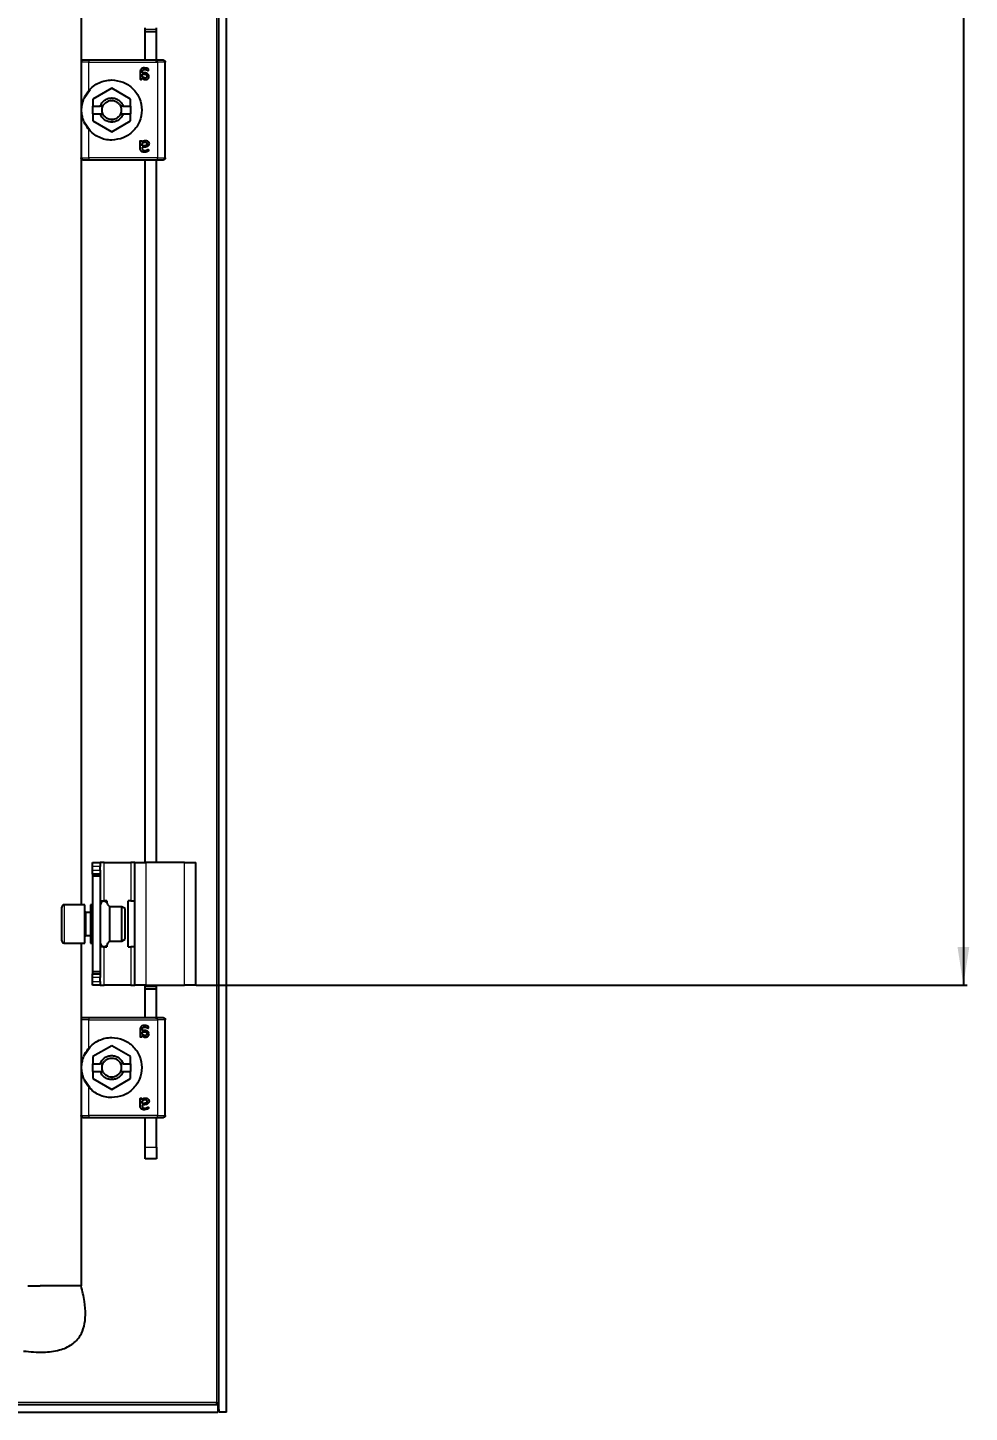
# Model space of a CAD drawing. Header units: millimetres. Extents: x -882 to 1974, y -616 to 978.
# Drawn here: x 1727.9 to 1973.7, y -374.2 to -12.7 of the extents above; entities that cross this region are included whole.
import ezdxf

# ---------------------------------------------------------------- set-up
doc = ezdxf.new("R2010")
doc.units = ezdxf.units.MM
doc.layers.add('FORMAT', color=7, linetype='Continuous')
doc.styles.add('SLDTEXTSTYLE0', font='TXT', dxfattribs={"width": 0.75})
doc.dimstyles.new('SLDDIMSTYLE0', dxfattribs={"dimtxt": 20, "dimasz": 10, "dimexe": 0, "dimexo": 0.0625, "dimgap": 5, "dimtad": 2, "dimdec": 1, "dimrnd": 1e-09, "dimzin": 12, "dimdsep": 46, "dimtxsty": 'SLDTEXTSTYLE0', "dimsah": 1, "dimcen": 0.09, "dimadec": 0, "dimazin": 3, "dimtfac": 1, "dimtofl": 0, "dimtmove": 0, "dimatfit": 3, "dimfxl": 0, "dimfrac": 2, "dimtolj": 1, "dimtzin": 12, "dimarcsym": 0})

# ---------------------------------------------------------------- blocks, each defined once
blk = doc.blocks.new('_D_8')
at = {"layer": 'FORMAT'}
for p, q in [((1771.88, 669.32), (1973.19, 669.32)), ((1972.19, 669.32), (1972.19, -262.68)), ((1771.88, -262.68), (1973.19, -262.68))]:
    blk.add_line(p, q, dxfattribs=at)
for points in [[(1972.19, 669.32), (1970.65, 659.32), (1973.73, 659.32)], [(1972.19, -262.68), (1973.73, -252.68), (1970.65, -252.68)]]:
    blk.add_solid(points, dxfattribs=at)
at = {"layer": 'FORMAT', "insert": (1946.41, 181.15), "char_height": 20, "attachment_point": 1, "rotation": 90, "style": 'SLDTEXTSTYLE0'}
blk.add_mtext('932', dxfattribs=at)

msp = doc.modelspace()

# ---------------------------------------------------------------- linework, layer by layer
at = {"color": 8, "linetype": 'Continuous', "lineweight": 18}
for p, q in [((1777.27, 778.22), (1777.27, -371.58)), ((1761.57, -13.14), (1758.57, -13.14)), ((1743.87, -29.12), (1743.87, -21.68)), ((1743.87, -21.68), (1761.87, -21.68)), ((1761.87, -21.68), (1761.87, -46.68)), ((1743.87, -46.68), (1743.87, -39.24)), ((1749.87, -36.68), (1749.87, -37.33)), ((1761.87, -46.68), (1743.87, -46.68)), ((1747.87, -240.68), (1747.87, -230.68)), ((1754.87, -230.68), (1754.87, -240.68)), ((1758.87, -262.68), (1758.87, -230.68)), ((1768.87, -262.68), (1768.87, -230.68)), ((1746.87, -231.68), (1744.87, -231.68)), ((1744.87, -232.68), (1746.87, -232.68)), ((1737.47, -241.68), (1737.47, -249.24)), ((1743.12, -243.68), (1743.12, -249.68)), ((1737.47, -249.24), (1737.47, -251.68)), ((1747.87, -262.68), (1747.87, -252.68)), ((1754.87, -252.68), (1754.87, -262.68)), ((1746.87, -260.68), (1744.87, -260.68)), ((1744.87, -261.68), (1746.87, -261.68)), ((1761.57, -263.14), (1758.57, -263.14)), ((1743.87, -279.12), (1743.87, -271.68)), ((1743.87, -271.68), (1761.87, -271.68)), ((1761.87, -271.68), (1761.87, -296.68)), ((1749.87, -286.68), (1749.87, -287.33)), ((1743.87, -296.68), (1743.87, -289.24)), ((1761.87, -296.68), (1743.87, -296.68)), ((1758.57, -304.98), (1761.57, -304.98)), ((1777.27, -371.58), (1681.92, -371.58))]:
    msp.add_line(p, q, dxfattribs=at)
at = {"color": 7, "linetype": 'Continuous', "lineweight": 25}
for p, q in [((1777.87, -374.18), (1777.87, 780.82)), ((1779.87, -374.18), (1779.87, 780.82)), ((1741.87, -1.68), (1741.87, -21.51)), ((1758.57, -13.14), (1758.57, -12.68)), ((1758.57, -13.64), (1758.57, -13.14)), ((1758.57, -13.64), (1761.57, -13.64)), ((1758.57, -21.18), (1758.57, -13.64)), ((1761.57, -13.14), (1761.57, -12.68)), ((1761.57, -13.64), (1761.57, -13.14)), ((1761.57, -21.48), (1761.57, -13.64)), ((1741.87, -21.68), (1741.87, -46.68)), ((1761.87, -21.18), (1743.87, -21.18)), ((1762.47, -21.18), (1762.22, -21.18)), ((1763.87, -46.68), (1763.87, -21.68)), ((1757.31, -24.23), (1757.31, -26.09)), ((1757.84, -24.48), (1757.84, -24.26)), ((1758.22, -24.48), (1757.84, -24.48)), ((1757.84, -24.83), (1758.27, -24.83)), ((1757.84, -25.42), (1757.84, -24.83)), ((1742.7, -31.06), (1744.21, -28.8)), ((1749.87, -28.47), (1744.92, -31.33)), ((1754.82, -31.33), (1749.87, -28.47)), ((1757.77, -26.09), (1757.77, -25.81)), ((1744.92, -31.33), (1744.92, -33.18)), ((1754.82, -33.18), (1754.82, -31.33)), ((1744.92, -33.18), (1746.89, -33.18)), ((1744.92, -35.18), (1744.92, -33.18)), ((1744.92, -35.18), (1744.92, -37.04)), ((1744.92, -35.18), (1746.89, -35.18)), ((1747.58, -33.18), (1746.89, -33.18)), ((1746.89, -35.18), (1747.58, -35.18)), ((1752.86, -33.18), (1752.16, -33.18)), ((1752.16, -35.18), (1752.86, -35.18)), ((1752.86, -33.18), (1754.82, -33.18)), ((1752.86, -35.18), (1754.82, -35.18)), ((1754.82, -33.18), (1754.82, -35.18)), ((1754.82, -37.04), (1754.82, -35.18)), ((1744.21, -39.57), (1742.7, -37.31)), ((1744.92, -37.04), (1749.87, -39.9)), ((1749.87, -39.9), (1754.82, -37.04)), ((1757.31, -44.14), (1757.31, -42.28)), ((1757.77, -42.28), (1757.77, -42.56)), ((1757.84, -43.54), (1757.84, -42.95)), ((1741.87, -46.86), (1741.87, -241.68)), ((1758.27, -43.54), (1757.84, -43.54)), ((1758.22, -43.89), (1757.84, -43.89)), ((1757.84, -43.89), (1757.84, -44.11)), ((1743.87, -47.18), (1761.87, -47.18)), ((1758.57, -230.68), (1758.57, -47.18)), ((1761.57, -230.68), (1761.57, -47.18)), ((1762.22, -47.18), (1762.47, -47.18)), ((1744.87, -231.68), (1744.87, -230.68)), ((1744.87, -230.68), (1746.87, -230.68)), ((1746.87, -230.68), (1746.87, -231.68)), ((1747.87, -230.68), (1746.87, -230.68)), ((1747.87, -230.68), (1754.87, -230.68)), ((1755.87, -230.68), (1754.87, -230.68)), ((1755.87, -230.68), (1758.87, -230.68)), ((1755.87, -262.68), (1755.87, -230.68)), ((1768.87, -230.68), (1758.87, -230.68)), ((1768.87, -230.68), (1771.87, -230.68)), ((1771.87, -262.68), (1771.87, -230.68)), ((1744.87, -232.68), (1744.87, -231.68)), ((1744.87, -233.68), (1744.87, -232.68)), ((1746.87, -233.68), (1744.87, -233.68)), ((1744.87, -233.68), (1744.87, -234.18)), ((1746.87, -234.18), (1744.87, -234.18)), ((1744.87, -234.18), (1744.87, -259.18)), ((1746.87, -232.68), (1746.87, -231.68)), ((1746.87, -232.68), (1746.87, -233.68)), ((1746.87, -233.68), (1746.87, -234.18)), ((1746.87, -234.18), (1746.87, -259.18)), ((1742.87, -241.68), (1737.47, -241.68)), ((1742.87, -249.24), (1742.87, -241.68)), ((1744.87, -241.68), (1744.37, -241.68)), ((1744.37, -241.68), (1744.37, -242.89)), ((1746.87, -240.68), (1747.87, -240.68)), ((1748.57, -240.68), (1747.87, -240.68)), ((1748.57, -240.68), (1748.57, -241.13)), ((1752.51, -242.18), (1749.37, -242.18)), ((1749.37, -251.18), (1749.37, -242.18)), ((1753.37, -242.68), (1752.51, -242.18)), ((1752.51, -251.18), (1752.51, -242.18)), ((1754.17, -252.68), (1754.17, -240.68)), ((1754.87, -240.68), (1754.17, -240.68)), ((1754.87, -240.68), (1755.87, -240.68)), ((1736.87, -248.93), (1736.87, -242.28)), ((1744.37, -243.68), (1743.12, -243.68)), ((1744.37, -242.89), (1744.37, -251.68)), ((1753.37, -250.68), (1753.37, -242.68)), ((1736.87, -251.08), (1736.87, -248.93)), ((1742.87, -251.68), (1742.87, -249.24)), ((1737.47, -251.68), (1742.87, -251.68)), ((1741.87, -251.68), (1741.87, -271.51)), ((1743.12, -249.68), (1744.37, -249.68)), ((1744.37, -251.68), (1744.87, -251.68)), ((1747.87, -252.68), (1746.87, -252.68)), ((1747.87, -252.68), (1748.57, -252.68)), ((1748.57, -252.23), (1748.57, -252.68)), ((1749.37, -251.18), (1752.51, -251.18)), ((1752.51, -251.18), (1753.37, -250.68)), ((1754.17, -252.68), (1754.87, -252.68)), ((1755.87, -252.68), (1754.87, -252.68)), ((1746.87, -259.18), (1744.87, -259.18)), ((1744.87, -259.18), (1744.87, -259.68)), ((1744.87, -260.68), (1744.87, -259.68)), ((1744.87, -259.68), (1746.87, -259.68)), ((1746.87, -259.18), (1746.87, -259.68)), ((1746.87, -259.68), (1746.87, -260.68)), ((1744.87, -261.68), (1744.87, -260.68)), ((1744.87, -262.68), (1744.87, -261.68)), ((1746.87, -262.68), (1744.87, -262.68)), ((1746.87, -261.68), (1746.87, -260.68)), ((1746.87, -261.68), (1746.87, -262.68)), ((1746.87, -262.68), (1747.87, -262.68)), ((1754.87, -262.68), (1747.87, -262.68)), ((1754.87, -262.68), (1755.87, -262.68)), ((1758.87, -262.68), (1755.87, -262.68)), ((1758.57, -263.14), (1758.57, -262.68)), ((1758.57, -263.64), (1758.57, -263.14)), ((1758.57, -263.64), (1761.57, -263.64)), ((1758.57, -271.18), (1758.57, -263.64)), ((1758.87, -262.68), (1768.87, -262.68)), ((1761.57, -263.14), (1761.57, -262.68)), ((1761.57, -263.64), (1761.57, -263.14)), ((1761.57, -271.48), (1761.57, -263.64)), ((1771.87, -262.68), (1768.87, -262.68)), ((1741.87, -271.68), (1741.87, -296.68)), ((1761.87, -271.18), (1743.87, -271.18)), ((1757.31, -274.23), (1757.31, -276.09)), ((1757.84, -274.48), (1757.84, -274.26)), ((1758.22, -274.48), (1757.84, -274.48)), ((1762.47, -271.18), (1762.22, -271.18)), ((1763.87, -296.68), (1763.87, -271.68)), ((1757.77, -276.09), (1757.77, -275.81)), ((1757.84, -274.83), (1758.27, -274.83)), ((1757.84, -275.42), (1757.84, -274.83)), ((1742.7, -281.06), (1744.21, -278.8)), ((1749.87, -278.47), (1744.92, -281.33)), ((1744.92, -281.33), (1744.92, -283.18)), ((1754.82, -281.33), (1749.87, -278.47)), ((1754.82, -283.18), (1754.82, -281.33)), ((1744.92, -283.18), (1746.89, -283.18)), ((1744.92, -285.18), (1744.92, -283.18)), ((1744.92, -285.18), (1744.92, -287.04)), ((1744.92, -285.18), (1746.89, -285.18)), ((1747.58, -283.18), (1746.89, -283.18)), ((1746.89, -285.18), (1747.58, -285.18)), ((1752.86, -283.18), (1752.16, -283.18)), ((1752.16, -285.18), (1752.86, -285.18)), ((1752.86, -283.18), (1754.82, -283.18)), ((1752.86, -285.18), (1754.82, -285.18)), ((1754.82, -283.18), (1754.82, -285.18)), ((1754.82, -287.04), (1754.82, -285.18)), ((1744.21, -289.57), (1742.7, -287.31)), ((1744.92, -287.04), (1749.87, -289.9)), ((1749.87, -289.9), (1754.82, -287.04)), ((1757.31, -294.14), (1757.31, -292.28)), ((1757.77, -292.28), (1757.77, -292.56)), ((1757.84, -293.54), (1757.84, -292.95)), ((1758.27, -293.54), (1757.84, -293.54)), ((1758.22, -293.89), (1757.84, -293.89)), ((1757.84, -293.89), (1757.84, -294.11)), ((1741.87, -296.86), (1741.87, -341.18)), ((1743.87, -297.18), (1761.87, -297.18)), ((1758.57, -304.98), (1758.57, -297.18)), ((1761.57, -304.98), (1761.57, -297.18)), ((1762.22, -297.18), (1762.47, -297.18)), ((1758.57, -307.98), (1758.57, -304.98)), ((1761.57, -304.98), (1761.57, -307.98)), ((1761.57, -307.98), (1758.57, -307.98)), ((1731.3, -341.18), (1731.24, -341.18)), ((1738.44, -341.18), (1731.3, -341.18)), ((1738.59, -341.18), (1738.44, -341.18)), ((1740.9, -341.18), (1738.59, -341.18)), ((1741.87, -341.18), (1740.9, -341.18)), ((788.17, -372.18), (1777.57, -372.18)), ((1777.27, -371.58), (1777.47, -372.18)), ((1777.57, -372.18), (1777.57, -374.18)), ((788.17, -374.18), (1777.57, -374.18)), ((1779.87, -374.18), (1777.87, -374.18))]:
    msp.add_line(p, q, dxfattribs=at)
for centre, radius, start, end in [((1737.47, -242.28), 0.6, 90, 180), ((1743.12, -243.43), 0.25, 180, 270), ((1737.47, -251.08), 0.6, 180, 270), ((1743.12, -249.93), 0.25, 90, 180)]:
    msp.add_arc(centre, radius, start, end, dxfattribs=at)
for points in [[(1742.37, -21.18), (1742.31, -21.19), (1742.18, -21.21), (1742.01, -21.32), (1741.9, -21.49), (1741.88, -21.62), (1741.87, -21.68)], [(1743.87, -21.18), (1743.68, -21.18), (1743.28, -21.18), (1742.79, -21.18), (1742.44, -21.18), (1742.4, -21.18), (1742.37, -21.18)], [(1763.37, -21.18), (1763.35, -21.18), (1763.31, -21.18), (1762.96, -21.18), (1762.46, -21.18), (1762.07, -21.18), (1761.87, -21.18)], [(1763.37, -21.18), (1763.44, -21.19), (1763.57, -21.21), (1763.74, -21.32), (1763.85, -21.49), (1763.87, -21.62), (1763.87, -21.68)], [(1743.87, -29.12), (1744.27, -28.71), (1745.06, -27.88), (1746.54, -27.02), (1748.17, -26.44), (1749.3, -26.37), (1749.87, -26.33)], [(1749.87, -26.33), (1750.9, -26.45), (1752.96, -26.69), (1755.57, -28.5), (1757.31, -31.1), (1757.93, -34.18), (1757.31, -37.27), (1755.57, -39.86), (1752.96, -41.68), (1750.9, -41.92), (1749.87, -42.03)], [(1746.89, -33.18), (1747.02, -32.88), (1747.28, -32.28), (1748.01, -31.59), (1748.89, -31.14), (1749.87, -30.98), (1750.86, -31.14), (1751.74, -31.59), (1752.46, -32.28), (1752.73, -32.88), (1752.86, -33.18)], [(1747.58, -33.18), (1747.7, -32.97), (1747.93, -32.54), (1748.49, -32.07), (1749.15, -31.74), (1749.63, -31.7), (1749.87, -31.68)], [(1749.87, -31.68), (1750.11, -31.7), (1750.6, -31.74), (1751.26, -32.07), (1751.82, -32.54), (1752.05, -32.97), (1752.16, -33.18)], [(1749.87, -37.33), (1749.55, -37.3), (1748.89, -37.24), (1748.01, -36.78), (1747.28, -36.09), (1747.02, -35.48), (1746.89, -35.18)], [(1747.58, -35.18), (1747.52, -35.02), (1747.4, -34.7), (1747.36, -34.18), (1747.4, -33.67), (1747.52, -33.34), (1747.58, -33.18)], [(1749.87, -36.68), (1749.63, -36.66), (1749.15, -36.62), (1748.49, -36.3), (1747.93, -35.82), (1747.7, -35.4), (1747.58, -35.18)], [(1752.86, -35.18), (1752.73, -35.48), (1752.46, -36.09), (1751.74, -36.78), (1750.86, -37.24), (1750.2, -37.3), (1749.87, -37.33)], [(1752.16, -35.18), (1752.05, -35.4), (1751.82, -35.82), (1751.26, -36.3), (1750.6, -36.62), (1750.11, -36.66), (1749.87, -36.68)], [(1752.16, -33.18), (1752.22, -33.34), (1752.34, -33.67), (1752.39, -34.18), (1752.34, -34.7), (1752.22, -35.02), (1752.16, -35.18)], [(1749.87, -42.03), (1749.3, -42), (1748.17, -41.93), (1746.54, -41.35), (1745.06, -40.48), (1744.27, -39.66), (1743.87, -39.24)], [(1742.37, -47.18), (1742.31, -47.18), (1742.18, -47.16), (1742.01, -47.04), (1741.9, -46.88), (1741.88, -46.75), (1741.87, -46.68)], [(1763.87, -46.68), (1763.87, -46.75), (1763.85, -46.88), (1763.74, -47.04), (1763.57, -47.16), (1763.44, -47.18), (1763.37, -47.18)], [(1742.37, -47.18), (1742.4, -47.18), (1742.44, -47.18), (1742.79, -47.18), (1743.28, -47.18), (1743.68, -47.18), (1743.87, -47.18)], [(1761.87, -47.18), (1762.07, -47.18), (1762.46, -47.18), (1762.96, -47.18), (1763.31, -47.18), (1763.35, -47.18), (1763.37, -47.18)], [(1742.37, -271.18), (1742.31, -271.19), (1742.18, -271.21), (1742.01, -271.32), (1741.9, -271.49), (1741.88, -271.62), (1741.87, -271.68)], [(1743.87, -271.18), (1743.68, -271.18), (1743.28, -271.18), (1742.79, -271.18), (1742.44, -271.18), (1742.4, -271.18), (1742.37, -271.18)], [(1763.37, -271.18), (1763.35, -271.18), (1763.31, -271.18), (1762.96, -271.18), (1762.46, -271.18), (1762.07, -271.18), (1761.87, -271.18)], [(1763.37, -271.18), (1763.44, -271.19), (1763.57, -271.21), (1763.74, -271.32), (1763.85, -271.49), (1763.87, -271.62), (1763.87, -271.68)], [(1743.87, -279.12), (1744.27, -278.71), (1745.06, -277.88), (1746.54, -277.02), (1748.17, -276.44), (1749.3, -276.37), (1749.87, -276.33)], [(1749.87, -276.33), (1750.9, -276.45), (1752.96, -276.69), (1755.57, -278.5), (1757.31, -281.1), (1757.93, -284.18), (1757.31, -287.27), (1755.57, -289.86), (1752.96, -291.68), (1750.9, -291.92), (1749.87, -292.03)], [(1746.89, -283.18), (1747.02, -282.88), (1747.28, -282.28), (1748.01, -281.59), (1748.89, -281.14), (1749.87, -280.98), (1750.86, -281.14), (1751.74, -281.59), (1752.46, -282.28), (1752.73, -282.88), (1752.86, -283.18)], [(1747.58, -283.18), (1747.7, -282.97), (1747.93, -282.54), (1748.49, -282.07), (1749.15, -281.74), (1749.63, -281.7), (1749.87, -281.68)], [(1749.87, -281.68), (1750.11, -281.7), (1750.6, -281.74), (1751.26, -282.07), (1751.82, -282.54), (1752.05, -282.97), (1752.16, -283.18)], [(1749.87, -287.33), (1749.55, -287.3), (1748.89, -287.24), (1748.01, -286.78), (1747.28, -286.09), (1747.02, -285.48), (1746.89, -285.18)], [(1747.58, -285.18), (1747.52, -285.02), (1747.4, -284.7), (1747.36, -284.18), (1747.4, -283.67), (1747.52, -283.34), (1747.58, -283.18)], [(1749.87, -286.68), (1749.63, -286.66), (1749.15, -286.62), (1748.49, -286.3), (1747.93, -285.82), (1747.7, -285.4), (1747.58, -285.18)], [(1752.86, -285.18), (1752.73, -285.48), (1752.46, -286.09), (1751.74, -286.78), (1750.86, -287.24), (1750.2, -287.3), (1749.87, -287.33)], [(1752.16, -285.18), (1752.05, -285.4), (1751.82, -285.82), (1751.26, -286.3), (1750.6, -286.62), (1750.11, -286.66), (1749.87, -286.68)], [(1752.16, -283.18), (1752.22, -283.34), (1752.34, -283.67), (1752.39, -284.18), (1752.34, -284.7), (1752.22, -285.02), (1752.16, -285.18)], [(1749.87, -292.03), (1749.3, -292), (1748.17, -291.93), (1746.54, -291.35), (1745.06, -290.48), (1744.27, -289.66), (1743.87, -289.24)], [(1742.37, -297.18), (1742.31, -297.18), (1742.18, -297.16), (1742.01, -297.04), (1741.9, -296.88), (1741.88, -296.75), (1741.87, -296.68)], [(1742.37, -297.18), (1742.4, -297.18), (1742.44, -297.18), (1742.79, -297.18), (1743.28, -297.18), (1743.68, -297.18), (1743.87, -297.18)], [(1761.87, -297.18), (1762.07, -297.18), (1762.46, -297.18), (1762.96, -297.18), (1763.31, -297.18), (1763.35, -297.18), (1763.37, -297.18)], [(1763.87, -296.68), (1763.87, -296.75), (1763.85, -296.88), (1763.74, -297.04), (1763.57, -297.16), (1763.44, -297.18), (1763.37, -297.18)], [(1728.85, -341.18), (1729.18, -341.18), (1729.82, -341.18), (1730.77, -341.18), (1731.24, -341.18)]]:
    msp.add_open_spline(points, degree=3, dxfattribs=at)
at = {"color": 8, "linetype": 'Continuous', "lineweight": 18}
for points in [[(1743.87, -21.68), (1743.61, -21.68), (1743.09, -21.68), (1742.43, -21.68), (1741.96, -21.68), (1741.9, -21.68), (1741.87, -21.68)], [(1743.87, -21.18), (1743.87, -21.19), (1743.87, -21.21), (1743.87, -21.32), (1743.87, -21.49), (1743.87, -21.62), (1743.87, -21.68)], [(1761.87, -21.68), (1761.87, -21.62), (1761.87, -21.49), (1761.87, -21.32), (1761.87, -21.21), (1761.87, -21.19), (1761.87, -21.18)], [(1763.87, -21.68), (1763.84, -21.68), (1763.78, -21.68), (1763.32, -21.68), (1762.66, -21.68), (1762.14, -21.68), (1761.87, -21.68)], [(1741.87, -46.68), (1741.9, -46.68), (1741.96, -46.68), (1742.43, -46.68), (1743.09, -46.68), (1743.61, -46.68), (1743.87, -46.68)], [(1743.87, -46.68), (1743.87, -46.75), (1743.87, -46.88), (1743.87, -47.04), (1743.87, -47.16), (1743.87, -47.18), (1743.87, -47.18)], [(1761.87, -47.18), (1761.87, -47.18), (1761.87, -47.16), (1761.87, -47.04), (1761.87, -46.88), (1761.87, -46.75), (1761.87, -46.68)], [(1761.87, -46.68), (1762.14, -46.68), (1762.66, -46.68), (1763.32, -46.68), (1763.78, -46.68), (1763.84, -46.68), (1763.87, -46.68)], [(1743.87, -271.68), (1743.61, -271.68), (1743.09, -271.68), (1742.43, -271.68), (1741.96, -271.68), (1741.9, -271.68), (1741.87, -271.68)], [(1743.87, -271.18), (1743.87, -271.19), (1743.87, -271.21), (1743.87, -271.32), (1743.87, -271.49), (1743.87, -271.62), (1743.87, -271.68)], [(1761.87, -271.68), (1761.87, -271.62), (1761.87, -271.49), (1761.87, -271.32), (1761.87, -271.21), (1761.87, -271.19), (1761.87, -271.18)], [(1763.87, -271.68), (1763.84, -271.68), (1763.78, -271.68), (1763.32, -271.68), (1762.66, -271.68), (1762.14, -271.68), (1761.87, -271.68)], [(1741.87, -296.68), (1741.9, -296.68), (1741.96, -296.68), (1742.43, -296.68), (1743.09, -296.68), (1743.61, -296.68), (1743.87, -296.68)], [(1743.87, -296.68), (1743.87, -296.75), (1743.87, -296.88), (1743.87, -297.04), (1743.87, -297.16), (1743.87, -297.18), (1743.87, -297.18)], [(1761.87, -297.18), (1761.87, -297.18), (1761.87, -297.16), (1761.87, -297.04), (1761.87, -296.88), (1761.87, -296.75), (1761.87, -296.68)], [(1761.87, -296.68), (1762.14, -296.68), (1762.66, -296.68), (1763.32, -296.68), (1763.78, -296.68), (1763.84, -296.68), (1763.87, -296.68)]]:
    msp.add_open_spline(points, degree=3, dxfattribs=at)
at = {"color": 7, "linetype": 'Continuous', "lineweight": 25}
for points, knots in [([(1758.43, -23.18), (1758.28, -23.19), (1758.05, -23.2), (1757.77, -23.29), (1757.59, -23.41), (1757.45, -23.58), (1757.33, -23.85), (1757.32, -24.08), (1757.31, -24.23)], [0, 0, 0, 0, 0.250089, 0.382495, 0.500259, 0.622163, 0.750133, 1, 1, 1, 1]), ([(1757.84, -24.26), (1757.85, -24.17), (1757.85, -24.03), (1757.91, -23.86), (1757.99, -23.75), (1758.09, -23.67), (1758.22, -23.62), (1758.35, -23.6), (1758.44, -23.6), (1758.48, -23.59)], [0, 0, 0, 0, 0.250023, 0.382539, 0.499802, 0.620838, 0.749652, 0.874777, 1, 1, 1, 1]), ([(1759.61, -25.4), (1759.6, -25.32), (1759.59, -25.16), (1759.5, -24.95), (1759.34, -24.77), (1759.08, -24.6), (1758.69, -24.49), (1758.38, -24.48), (1758.22, -24.48)], [0, 0, 0, 0, 0.125049, 0.249886, 0.370856, 0.49982, 0.749609, 1, 1, 1, 1]), ([(1758.27, -24.83), (1758.37, -24.83), (1758.56, -24.84), (1758.78, -24.9), (1758.93, -24.99), (1759.02, -25.1), (1759.07, -25.22), (1759.08, -25.31), (1759.08, -25.36)], [0, 0, 0, 0, 0.279652, 0.500248, 0.629485, 0.750186, 0.875763, 1, 1, 1, 1]), ([(1759.49, -23.68), (1759.49, -23.62), (1759.49, -23.54), (1759.42, -23.45), (1759.29, -23.36), (1758.96, -23.23), (1758.64, -23.2), (1758.43, -23.18)], [0, 0, 0, 0, 0.1246927, 0.1871822, 0.2497734, 0.5000394, 1, 1, 1, 1]), ([(1758.48, -23.59), (1758.64, -23.61), (1758.88, -23.64), (1759.14, -23.76), (1759.26, -23.84), (1759.33, -23.88), (1759.37, -23.89), (1759.39, -23.89)], [0, 0, 0, 0, 0.4987, 0.749508, 0.874949, 0.946783, 1, 1, 1, 1]), ([(1759.39, -23.89), (1759.4, -23.89), (1759.42, -23.89), (1759.43, -23.88), (1759.45, -23.86), (1759.47, -23.84), (1759.48, -23.8), (1759.49, -23.76), (1759.49, -23.71), (1759.49, -23.69), (1759.49, -23.68)], [0, 0, 0, 0, 0.128825, 0.180169, 0.243397, 0.36986, 0.499864, 0.749649, 0.843476, 1, 1, 1, 1]), ([(1757.31, -26.09), (1757.32, -26.1), (1757.32, -26.12), (1757.33, -26.14), (1757.36, -26.16), (1757.43, -26.18), (1757.5, -26.18), (1757.54, -26.18)], [0, 0, 0, 0, 0.124881, 0.183376, 0.250934, 0.500336, 1, 1, 1, 1]), ([(1757.54, -26.18), (1757.59, -26.18), (1757.66, -26.18), (1757.73, -26.16), (1757.76, -26.14), (1757.77, -26.12), (1757.77, -26.1), (1757.77, -26.09)], [0, 0, 0, 0, 0.4997175, 0.7494373, 0.8105874, 0.8750778, 1, 1, 1, 1]), ([(1757.77, -25.81), (1757.9, -25.93), (1758.08, -26.1), (1758.36, -26.21), (1758.52, -26.24), (1758.61, -26.24), (1758.65, -26.24)], [0, 0, 0, 0, 0.499113, 0.749325, 0.874665, 1, 1, 1, 1]), ([(1758.57, -25.83), (1758.49, -25.82), (1758.35, -25.81), (1758.09, -25.68), (1757.94, -25.52), (1757.84, -25.42)], [0, 0, 0, 0, 0.2499389, 0.4998636, 1, 1, 1, 1]), ([(1759.08, -25.36), (1759.07, -25.43), (1759.07, -25.52), (1759, -25.64), (1758.94, -25.71), (1758.85, -25.77), (1758.76, -25.81), (1758.66, -25.83), (1758.6, -25.83), (1758.57, -25.83)], [0, 0, 0, 0, 0.249168, 0.373635, 0.49939, 0.619394, 0.749656, 0.87477, 1, 1, 1, 1]), ([(1758.65, -26.24), (1758.77, -26.23), (1758.95, -26.22), (1759.18, -26.14), (1759.33, -26.04), (1759.46, -25.91), (1759.58, -25.7), (1759.6, -25.52), (1759.61, -25.4)], [0, 0, 0, 0, 0.25007, 0.379181, 0.500499, 0.62417, 0.750842, 1, 1, 1, 1]), ([(1743.87, -39.24), (1743.59, -38.87), (1743.02, -38.11), (1742.46, -36.86), (1742.11, -35.59), (1741.98, -34.18), (1742.11, -32.78), (1742.46, -31.5), (1743.02, -30.25), (1743.59, -29.5), (1743.87, -29.12)], [0, 0, 0, 0, 0.125762, 0.25037, 0.375307, 0.500139, 0.62481, 0.749763, 0.874888, 1, 1, 1, 1]), ([(1757.31, -42.28), (1757.32, -42.26), (1757.32, -42.25), (1757.33, -42.23), (1757.36, -42.21), (1757.43, -42.18), (1757.5, -42.18), (1757.54, -42.18)], [0, 0, 0, 0, 0.124884, 0.186377, 0.250914, 0.500322, 1, 1, 1, 1]), ([(1757.54, -42.18), (1757.59, -42.18), (1757.65, -42.18), (1757.72, -42.2), (1757.74, -42.21), (1757.76, -42.23), (1757.77, -42.25), (1757.77, -42.26), (1757.77, -42.28)], [0, 0, 0, 0, 0.499162, 0.644242, 0.749698, 0.813605, 0.875217, 1, 1, 1, 1]), ([(1757.77, -42.56), (1757.9, -42.44), (1758.08, -42.27), (1758.4, -42.14), (1758.57, -42.13), (1758.65, -42.12)], [0, 0, 0, 0, 0.499364, 0.749701, 1, 1, 1, 1]), ([(1757.84, -42.95), (1757.94, -42.84), (1758.09, -42.69), (1758.32, -42.57), (1758.46, -42.54), (1758.53, -42.54), (1758.57, -42.54)], [0, 0, 0, 0, 0.499765, 0.749504, 0.874771, 1, 1, 1, 1]), ([(1759.61, -42.97), (1759.61, -43.01), (1759.61, -43.09), (1759.58, -43.24), (1759.5, -43.42), (1759.34, -43.6), (1759.08, -43.77), (1758.69, -43.87), (1758.38, -43.88), (1758.22, -43.89)], [0, 0, 0, 0, 0.062637, 0.125278, 0.250072, 0.374841, 0.499994, 0.749696, 1, 1, 1, 1]), ([(1759.08, -43.01), (1759.08, -43.05), (1759.07, -43.14), (1759.02, -43.27), (1758.93, -43.37), (1758.78, -43.46), (1758.56, -43.53), (1758.37, -43.53), (1758.27, -43.54)], [0, 0, 0, 0, 0.124446, 0.249795, 0.37, 0.499734, 0.719932, 1, 1, 1, 1]), ([(1758.57, -42.54), (1758.63, -42.54), (1758.73, -42.55), (1758.85, -42.6), (1758.94, -42.65), (1759, -42.72), (1759.05, -42.81), (1759.08, -42.91), (1759.08, -42.97), (1759.08, -43.01)], [0, 0, 0, 0, 0.2496231, 0.3771401, 0.499734, 0.6227303, 0.7498125, 0.8748762, 1, 1, 1, 1]), ([(1758.65, -42.12), (1758.77, -42.13), (1758.95, -42.14), (1759.18, -42.23), (1759.33, -42.33), (1759.46, -42.45), (1759.58, -42.66), (1759.6, -42.85), (1759.61, -42.97)], [0, 0, 0, 0, 0.25007, 0.379559, 0.500499, 0.624556, 0.750843, 1, 1, 1, 1]), ([(1758.43, -45.18), (1758.35, -45.18), (1758.21, -45.18), (1757.98, -45.14), (1757.77, -45.07), (1757.59, -44.95), (1757.45, -44.79), (1757.33, -44.51), (1757.32, -44.29), (1757.31, -44.14)], [0, 0, 0, 0, 0.125255, 0.250437, 0.383066, 0.500493, 0.622629, 0.75025, 1, 1, 1, 1]), ([(1757.84, -44.11), (1757.84, -44.15), (1757.85, -44.24), (1757.87, -44.38), (1757.91, -44.5), (1757.99, -44.61), (1758.09, -44.69), (1758.26, -44.76), (1758.39, -44.77), (1758.48, -44.77)], [0, 0, 0, 0, 0.125295, 0.250514, 0.383518, 0.50035, 0.621938, 0.750243, 1, 1, 1, 1]), ([(1759.49, -44.69), (1759.49, -44.71), (1759.49, -44.77), (1759.48, -44.85), (1759.42, -44.91), (1759.29, -45), (1758.96, -45.13), (1758.64, -45.16), (1758.43, -45.18)], [0, 0, 0, 0, 0.062686, 0.125173, 0.187628, 0.250185, 0.500314, 1, 1, 1, 1]), ([(1758.48, -44.77), (1758.65, -44.76), (1758.95, -44.73), (1759.22, -44.52), (1759.37, -44.48), (1759.39, -44.48)], [0, 0, 0, 0, 0.498852, 0.946609, 1, 1, 1, 1]), ([(1759.39, -44.48), (1759.4, -44.48), (1759.42, -44.48), (1759.43, -44.49), (1759.45, -44.51), (1759.47, -44.53), (1759.49, -44.59), (1759.49, -44.64), (1759.49, -44.69)], [0, 0, 0, 0, 0.13107, 0.182437, 0.243796, 0.371388, 0.500442, 1, 1, 1, 1]), ([(1749.37, -242.18), (1749.2, -242.03), (1748.85, -241.72), (1748.66, -241.15), (1748.29, -240.85), (1747.96, -240.72), (1747.59, -240.76), (1747.25, -240.94), (1747, -241.3), (1746.91, -241.6), (1746.87, -241.75)], [0, 0, 0, 0, 0.185676, 0.371025, 0.466937, 0.562172, 0.656347, 0.751553, 0.873842, 1, 1, 1, 1]), ([(1746.87, -251.62), (1746.91, -251.77), (1747, -252.06), (1747.25, -252.42), (1747.59, -252.61), (1747.96, -252.65), (1748.29, -252.52), (1748.66, -252.21), (1748.85, -251.64), (1749.2, -251.34), (1749.37, -251.18)], [0, 0, 0, 0, 0.126158, 0.248447, 0.343653, 0.437828, 0.533063, 0.628975, 0.814324, 1, 1, 1, 1]), ([(1758.43, -273.18), (1758.28, -273.19), (1758.05, -273.2), (1757.77, -273.29), (1757.59, -273.41), (1757.45, -273.58), (1757.33, -273.85), (1757.32, -274.08), (1757.31, -274.23)], [0, 0, 0, 0, 0.250089, 0.382495, 0.500259, 0.622163, 0.750133, 1, 1, 1, 1]), ([(1757.84, -274.26), (1757.85, -274.17), (1757.85, -274.03), (1757.91, -273.86), (1757.99, -273.75), (1758.09, -273.67), (1758.22, -273.62), (1758.35, -273.6), (1758.44, -273.6), (1758.48, -273.59)], [0, 0, 0, 0, 0.250023, 0.382539, 0.499802, 0.620838, 0.749652, 0.874777, 1, 1, 1, 1]), ([(1759.61, -275.4), (1759.6, -275.32), (1759.59, -275.16), (1759.5, -274.95), (1759.34, -274.77), (1759.08, -274.6), (1758.69, -274.49), (1758.38, -274.48), (1758.22, -274.48)], [0, 0, 0, 0, 0.125049, 0.249886, 0.370856, 0.49982, 0.749609, 1, 1, 1, 1]), ([(1759.49, -273.68), (1759.49, -273.62), (1759.49, -273.54), (1759.42, -273.45), (1759.29, -273.36), (1758.96, -273.23), (1758.64, -273.2), (1758.43, -273.18)], [0, 0, 0, 0, 0.1246927, 0.1871822, 0.2497734, 0.5000394, 1, 1, 1, 1]), ([(1758.48, -273.59), (1758.64, -273.61), (1758.88, -273.64), (1759.14, -273.76), (1759.26, -273.84), (1759.33, -273.88), (1759.37, -273.89), (1759.39, -273.89)], [0, 0, 0, 0, 0.4987, 0.749508, 0.874949, 0.946783, 1, 1, 1, 1]), ([(1759.39, -273.89), (1759.4, -273.89), (1759.42, -273.89), (1759.43, -273.88), (1759.45, -273.86), (1759.47, -273.84), (1759.48, -273.8), (1759.49, -273.76), (1759.49, -273.71), (1759.49, -273.69), (1759.49, -273.68)], [0, 0, 0, 0, 0.128825, 0.180169, 0.243397, 0.36986, 0.499864, 0.749649, 0.843476, 1, 1, 1, 1]), ([(1757.31, -276.09), (1757.32, -276.1), (1757.32, -276.12), (1757.33, -276.14), (1757.36, -276.16), (1757.43, -276.18), (1757.5, -276.18), (1757.54, -276.18)], [0, 0, 0, 0, 0.124881, 0.183376, 0.250934, 0.500336, 1, 1, 1, 1]), ([(1757.54, -276.18), (1757.59, -276.18), (1757.66, -276.18), (1757.73, -276.16), (1757.76, -276.14), (1757.77, -276.12), (1757.77, -276.1), (1757.77, -276.09)], [0, 0, 0, 0, 0.499718, 0.749437, 0.810587, 0.875078, 1, 1, 1, 1]), ([(1757.77, -275.81), (1757.9, -275.93), (1758.08, -276.1), (1758.36, -276.21), (1758.52, -276.24), (1758.61, -276.24), (1758.65, -276.24)], [0, 0, 0, 0, 0.499113, 0.749325, 0.874665, 1, 1, 1, 1]), ([(1758.57, -275.83), (1758.49, -275.82), (1758.35, -275.81), (1758.09, -275.68), (1757.94, -275.52), (1757.84, -275.42)], [0, 0, 0, 0, 0.249939, 0.499864, 1, 1, 1, 1]), ([(1758.27, -274.83), (1758.37, -274.83), (1758.56, -274.84), (1758.78, -274.9), (1758.93, -274.99), (1759.02, -275.1), (1759.07, -275.22), (1759.08, -275.31), (1759.08, -275.36)], [0, 0, 0, 0, 0.279652, 0.500248, 0.629485, 0.750186, 0.875763, 1, 1, 1, 1]), ([(1759.08, -275.36), (1759.07, -275.43), (1759.07, -275.52), (1759, -275.64), (1758.94, -275.71), (1758.85, -275.77), (1758.76, -275.81), (1758.66, -275.83), (1758.6, -275.83), (1758.57, -275.83)], [0, 0, 0, 0, 0.2491681, 0.3736348, 0.4993903, 0.6193944, 0.7496557, 0.8747703, 1, 1, 1, 1]), ([(1758.65, -276.24), (1758.77, -276.23), (1758.95, -276.22), (1759.18, -276.14), (1759.33, -276.04), (1759.46, -275.91), (1759.58, -275.7), (1759.6, -275.52), (1759.61, -275.4)], [0, 0, 0, 0, 0.25007, 0.379181, 0.500499, 0.62417, 0.750842, 1, 1, 1, 1]), ([(1743.87, -289.24), (1743.59, -288.87), (1743.02, -288.11), (1742.46, -286.86), (1742.11, -285.59), (1741.98, -284.18), (1742.11, -282.78), (1742.46, -281.5), (1743.02, -280.25), (1743.59, -279.5), (1743.87, -279.12)], [0, 0, 0, 0, 0.125762, 0.25037, 0.375307, 0.500139, 0.62481, 0.749763, 0.874888, 1, 1, 1, 1]), ([(1757.31, -292.28), (1757.32, -292.26), (1757.32, -292.25), (1757.33, -292.23), (1757.36, -292.21), (1757.43, -292.18), (1757.5, -292.18), (1757.54, -292.18)], [0, 0, 0, 0, 0.124884, 0.186377, 0.250914, 0.500322, 1, 1, 1, 1]), ([(1757.54, -292.18), (1757.59, -292.18), (1757.65, -292.18), (1757.72, -292.2), (1757.74, -292.21), (1757.76, -292.23), (1757.77, -292.25), (1757.77, -292.26), (1757.77, -292.28)], [0, 0, 0, 0, 0.4991618, 0.6442419, 0.7496985, 0.8136051, 0.8752168, 1, 1, 1, 1]), ([(1757.77, -292.56), (1757.9, -292.44), (1758.08, -292.27), (1758.4, -292.14), (1758.57, -292.13), (1758.65, -292.12)], [0, 0, 0, 0, 0.499364, 0.749701, 1, 1, 1, 1]), ([(1757.84, -292.95), (1757.94, -292.84), (1758.09, -292.69), (1758.32, -292.57), (1758.46, -292.54), (1758.53, -292.54), (1758.57, -292.54)], [0, 0, 0, 0, 0.499765, 0.749504, 0.874771, 1, 1, 1, 1]), ([(1758.57, -292.54), (1758.63, -292.54), (1758.73, -292.55), (1758.85, -292.6), (1758.94, -292.65), (1759, -292.72), (1759.05, -292.81), (1759.08, -292.91), (1759.08, -292.97), (1759.08, -293.01)], [0, 0, 0, 0, 0.249623, 0.37714, 0.499734, 0.62273, 0.749812, 0.874876, 1, 1, 1, 1]), ([(1758.65, -292.12), (1758.77, -292.13), (1758.95, -292.14), (1759.18, -292.23), (1759.33, -292.33), (1759.46, -292.45), (1759.58, -292.66), (1759.6, -292.85), (1759.61, -292.97)], [0, 0, 0, 0, 0.25007, 0.379559, 0.500499, 0.624556, 0.750843, 1, 1, 1, 1]), ([(1758.43, -295.18), (1758.35, -295.18), (1758.21, -295.18), (1757.98, -295.14), (1757.77, -295.07), (1757.59, -294.95), (1757.45, -294.79), (1757.33, -294.51), (1757.32, -294.29), (1757.31, -294.14)], [0, 0, 0, 0, 0.125255, 0.250437, 0.383066, 0.500493, 0.622629, 0.75025, 1, 1, 1, 1]), ([(1757.84, -294.11), (1757.84, -294.15), (1757.85, -294.24), (1757.87, -294.38), (1757.91, -294.5), (1757.99, -294.61), (1758.09, -294.69), (1758.26, -294.76), (1758.39, -294.77), (1758.48, -294.77)], [0, 0, 0, 0, 0.125295, 0.250514, 0.383518, 0.50035, 0.621938, 0.750243, 1, 1, 1, 1]), ([(1759.61, -292.97), (1759.61, -293.01), (1759.61, -293.09), (1759.58, -293.24), (1759.5, -293.42), (1759.34, -293.6), (1759.08, -293.77), (1758.69, -293.87), (1758.38, -293.88), (1758.22, -293.89)], [0, 0, 0, 0, 0.062637, 0.125278, 0.250072, 0.374841, 0.499994, 0.749696, 1, 1, 1, 1]), ([(1759.08, -293.01), (1759.08, -293.05), (1759.07, -293.14), (1759.02, -293.27), (1758.93, -293.37), (1758.78, -293.46), (1758.56, -293.53), (1758.37, -293.53), (1758.27, -293.54)], [0, 0, 0, 0, 0.124446, 0.249795, 0.37, 0.499734, 0.719932, 1, 1, 1, 1]), ([(1759.49, -294.69), (1759.49, -294.71), (1759.49, -294.77), (1759.48, -294.85), (1759.42, -294.91), (1759.29, -295), (1758.96, -295.13), (1758.64, -295.16), (1758.43, -295.18)], [0, 0, 0, 0, 0.062686, 0.125173, 0.187628, 0.250185, 0.500314, 1, 1, 1, 1]), ([(1758.48, -294.77), (1758.65, -294.76), (1758.95, -294.73), (1759.22, -294.52), (1759.37, -294.48), (1759.39, -294.48)], [0, 0, 0, 0, 0.498852, 0.946609, 1, 1, 1, 1]), ([(1759.39, -294.48), (1759.4, -294.48), (1759.42, -294.48), (1759.43, -294.49), (1759.45, -294.51), (1759.47, -294.53), (1759.49, -294.59), (1759.49, -294.64), (1759.49, -294.69)], [0, 0, 0, 0, 0.13107, 0.182437, 0.243796, 0.371388, 0.500442, 1, 1, 1, 1]), ([(1726.87, -358.18), (1728.6, -358.35), (1731.74, -358.65), (1736.07, -358.14), (1739.5, -356.71), (1741.71, -354.4), (1742.8, -351.63), (1743.12, -348.58), (1742.82, -345.02), (1742.21, -342.53), (1741.87, -341.18)], [0, 0, 0, 0, 0.176713, 0.320911, 0.440308, 0.54837, 0.6374, 0.738878, 0.858543, 1, 1, 1, 1]), ([(1727.98, -341.18), (1728.01, -341.18), (1728.1, -341.18), (1728.56, -341.18), (1728.85, -341.18)], [0, 0, 0, 0, 0.356727, 1, 1, 1, 1]), ([(1777.57, -372.18), (1777.52, -372.18), (1777.47, -372.12), (1777.37, -371.9), (1777.32, -371.74), (1777.27, -371.58)], [0, 0, 0, 0, 0.5, 0.5, 1, 1, 1, 1]), ([(1777.57, -372.5), (1777.62, -372.63), (1777.81, -373.19), (1777.85, -373.75), (1777.87, -374.18)], [0, 0, 0, 0, 0.226541, 1, 1, 1, 1])]:
    msp.add_open_spline(points, degree=3, knots=knots, dxfattribs=at)

# ---------------------------------------------------------------- dimensions: what is measured, and where the dimension line sits
at = {"layer": 'FORMAT'}
dim = msp.add_linear_dim(base=(1972.19, -262.68), p1=(1771.87, 669.32), p2=(1771.87, -262.68), angle=90, dimstyle='SLDDIMSTYLE0', dxfattribs=at)
dim.commit()
dim.dimension.update_dxf_attribs({"geometry": '_D_8', "text_midpoint": (1972.19, 203.32), "dimtype": 160})

doc.saveas('drawing.dxf')
